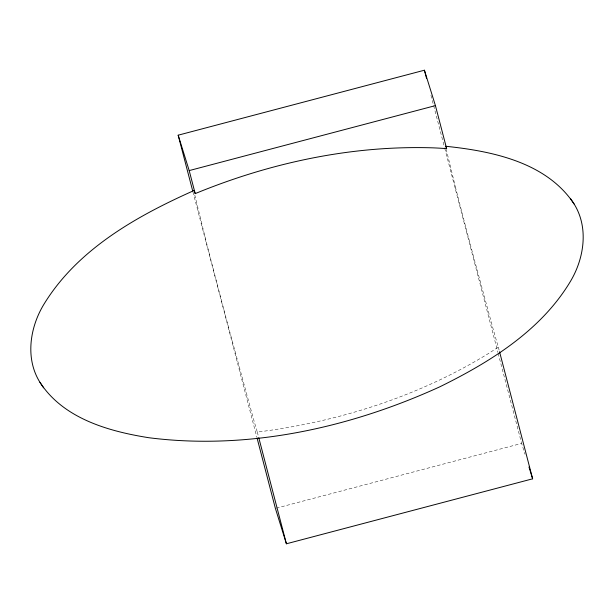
<?xml version="1.0" encoding="UTF-8"?>
<svg xmlns="http://www.w3.org/2000/svg" width="614" height="614" viewBox="0 0 614 614"><rect width="100%" height="100%" fill="white"/><g stroke="black" fill="none" stroke-linecap="round" stroke-linejoin="round"><path stroke-width="0.46" stroke-dasharray="3.07 2.3" d="M276.315 508.146L521.624 443.408L525.016 454.306M194.791 195.06L206.074 241.079A124.158 1.466 75.2 0 0 228.247 326.188L253.029 417.39A135.671 1.596 75.2 0 0 257.304 432.079C337.907 421.902 417.351 396.89 486.902 354.478A379.322 366.197 -17.3 0 0 498.33 347.102A112.692 1.328 75.2 0 1 493.073 328.805L474.154 258.97A103.367 1.22 75.2 0 1 455.811 188.559M498.33 347.094L499.297 350.809M430.944 95.277L444.482 147.26M444.728 148.189L497.923 352.428M498.169 353.357L521.624 443.408M257.304 432.079L258.509 436.7M192.926 191.814L256.767 436.907M455.818 188.567L446.248 149.486"/><path stroke-width="0.92" d="M445.71 146.27C492.228 151.121 546.322 162.188 574.021 203.863C588.765 227.333 584.282 257.911 570.751 280.851C541.348 330.386 490.179 362.037 439.731 386.851C349.504 428.004 247.964 450.369 148.811 437.721C108.586 431.327 63.388 418.579 39.979 382.368C25.235 358.906 29.718 328.329 43.249 305.388C76.704 249.683 136.369 216.228 194.016 190.524M193.978 190.67A135.402 1.596 75.2 0 1 195.191 193.617C270.283 162.71 351.692 145.242 433.085 147.851A379.322 366.197 -17.3 0 1 446.639 148.634L435.426 105.616L424.412 70.211L178.175 135.187L192.689 190.885M178.175 135.187L189.196 170.592L435.426 105.616M257.013 437.836L275.387 508.384L286.408 543.789L532.637 478.813L499.543 351.738M574.059 203.932L570.398 198.414M39.941 382.307L43.602 387.825M528.969 467.008L532.637 478.813M424.412 70.211L426.592 78.569M189.196 170.592L195.191 193.61M258.747 437.621L286.408 543.789M445.695 146.439A112.922 1.335 75.2 0 1 446.639 148.642"/></g></svg>
